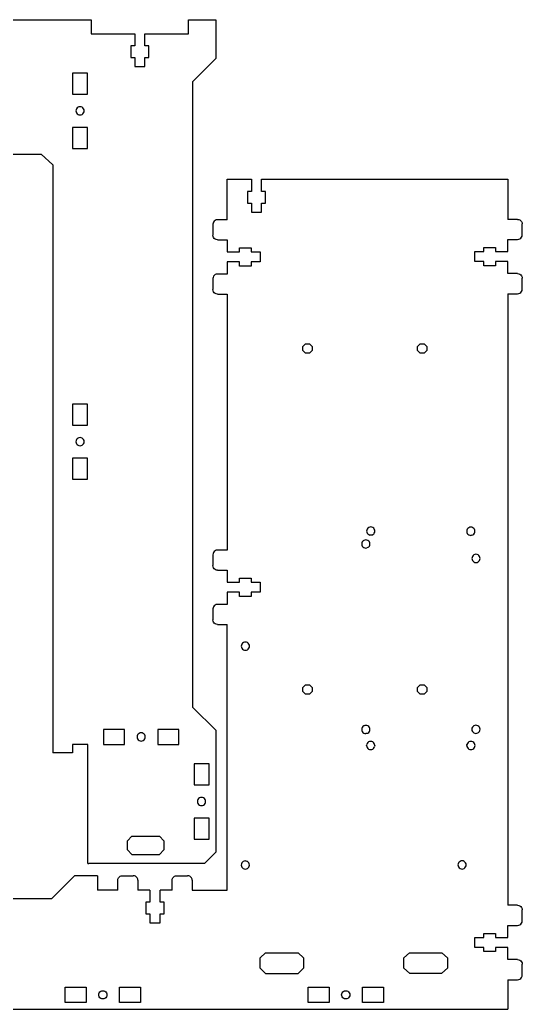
# Model space of a CAD drawing. Extents: x 14 to 551, y 10 to 444.
# Drawn here: x 330.6 to 550.8, y 10.4 to 444.3 of the extents above; entities that cross this region are included whole.
import ezdxf

# ---------------------------------------------------------------- set-up
doc = ezdxf.new("R2010")
doc.units = 0
doc.layers.get('0').update_dxf_attribs({"linetype": 'CONTINUOUS'})

msp = doc.modelspace()

# ---------------------------------------------------------------- linework, layer by layer
at = {"color": 7}
for points in [[(68.145079, 444.274265), (361.894995, 444.274265)], [(361.894995, 444.274265), (361.894995, 438.174265), (380.994976, 438.174265)], [(385.39499, 438.174265), (404.494972, 438.174265), (404.494972, 444.274265)], [(404.494972, 444.274265), (416.494976, 444.274265)], [(416.494976, 444.274265), (416.494976, 427.274265)], [(380.994976, 438.174265), (380.994976, 432.874268)], [(385.39499, 432.874268), (385.39499, 438.174265)], [(380.994976, 432.874268), (379.194991, 432.874268)], [(379.194991, 432.874268), (379.194991, 427.774269)], [(387.195004, 432.874268), (385.39499, 432.874268)], [(387.195004, 427.774269), (387.195004, 432.874268)], [(379.194991, 427.774269), (380.994976, 427.774269)], [(380.994976, 427.774269), (380.994976, 423.82427)], [(385.39499, 423.82427), (385.39499, 427.774269)], [(385.39499, 427.774269), (387.195004, 427.774269)], [(416.494976, 132.774377), (406.494968, 142.774376), (406.494968, 417.274265), (416.494976, 427.274265)], [(353.695, 420.868481), (353.695, 411.668485), (360.294992, 411.668485)], [(360.294992, 420.868481), (353.695, 420.868481)], [(360.294992, 411.668485), (360.294992, 420.868481)], [(380.994976, 423.82427), (385.39499, 423.82427)], [(355.434646, 405.26935), (355.254673, 404.83481), (355.193261, 404.368488)], [(355.193261, 404.368488), (355.254673, 403.902167)], [(355.254673, 403.902167), (355.434646, 403.467626)], [(355.720989, 405.642499), (355.434646, 405.26935)], [(356.094143, 405.928827), (355.720989, 405.642499)], [(356.52868, 406.10882), (356.094143, 405.928827)], [(356.994996, 406.170212), (356.52868, 406.10882)], [(357.461312, 406.10882), (356.994996, 406.170212)], [(357.89585, 405.928827), (357.461312, 406.10882)], [(358.269004, 405.642499), (357.89585, 405.928827)], [(358.555346, 405.26935), (358.269004, 405.642499)], [(358.73532, 404.83481), (358.555346, 405.26935)], [(358.555346, 403.467626), (358.73532, 403.902167)], [(358.796731, 404.368488), (358.73532, 404.83481)], [(358.73532, 403.902167), (358.796731, 404.368488)], [(355.434646, 403.467626), (355.720989, 403.094475)], [(355.720989, 403.094475), (356.094143, 402.808149)], [(356.094143, 402.808149), (356.52868, 402.628154)], [(356.52868, 402.628154), (356.994996, 402.566762)], [(356.994996, 402.566762), (357.461312, 402.628154)], [(357.461312, 402.628154), (357.89585, 402.808149)], [(357.89585, 402.808149), (358.269004, 403.094475)], [(358.269004, 403.094475), (358.555346, 403.467626)], [(360.294992, 397.068492), (353.695, 397.068492)], [(353.695, 397.068492), (353.695, 387.868496)], [(360.294992, 387.868496), (360.294992, 397.068492)], [(353.695, 387.868496), (360.294992, 387.868496)], [(84.99508, 380.669295), (89.995079, 385.332845), (339.995002, 385.332845), (344.994992, 380.669295), (344.994992, 122.783608)], [(421.539049, 374.337065), (432.139062, 374.337065)], [(421.539049, 356.604424), (421.539049, 374.337065)], [(432.139062, 374.337065), (432.139062, 369.037067)], [(436.539047, 374.337064), (544.439009, 374.337066), (544.439009, 356.75947), (544.439009, 356.75947), (544.439009, 356.75947)], [(438.339061, 369.037067), (436.539047, 369.037067), (436.539047, 374.337065)], [(430.339048, 369.037067), (430.339048, 363.937069)], [(432.139062, 369.037067), (430.339048, 369.037067)], [(438.339061, 363.937069), (438.339061, 369.037067)], [(430.339048, 363.937069), (432.139062, 363.937069)], [(432.139062, 363.937069), (432.139062, 359.987069)], [(436.539047, 363.937069), (438.339061, 363.937069)], [(436.539047, 359.987069), (436.539047, 363.937069)], [(417.239055, 356.604424), (416.721403, 356.536276), (416.239029, 356.336477), (415.824839, 356.018638), (415.507001, 355.604426), (415.307187, 355.122063)], [(421.539049, 356.604424), (417.239055, 356.604424)], [(432.139062, 359.987069), (436.539047, 359.987069)], [(548.789013, 356.75947), (544.439009, 356.75947)], [(548.789013, 356.75947), (549.306665, 356.691314), (549.789011, 356.491529), (550.203229, 356.17369), (550.521068, 355.759472), (550.720853, 355.277098), (550.789009, 354.759474)], [(415.307187, 355.122063), (415.239031, 354.604426)], [(415.239031, 354.604426), (415.239031, 349.80443)], [(550.789009, 349.959467), (550.789009, 354.759474)], [(417.239055, 347.804428), (416.721403, 347.872579), (416.239029, 348.072378), (415.824839, 348.390217), (415.507001, 348.804429), (415.307187, 349.286792), (415.239031, 349.80443)], [(417.239055, 347.804428), (421.539049, 347.804428)], [(421.539049, 347.804428), (421.539049, 342.504438)], [(544.439009, 342.659479), (544.439009, 347.959471), (548.789013, 347.959471)], [(548.789013, 347.959471), (549.306665, 348.027628), (549.789011, 348.227413), (550.203229, 348.545252), (550.521068, 348.959469), (550.720853, 349.441843)], [(550.720853, 349.441843), (550.789009, 349.959467)], [(426.839041, 344.304435), (431.939051, 344.304435)], [(426.839041, 342.504438), (426.839041, 344.304435)], [(431.939051, 344.304435), (431.939051, 342.504438)], [(530.089025, 342.659479), (534.039008, 342.659479), (534.039008, 344.459464)], [(534.039008, 344.459464), (539.139017, 344.459464), (539.139017, 342.659479)], [(421.539049, 342.504438), (426.839041, 342.504438)], [(431.939051, 342.504438), (435.889061, 342.504438)], [(435.889061, 342.504438), (435.889061, 338.104433)], [(530.089025, 338.259465), (530.089025, 342.659479)], [(539.139017, 342.659479), (544.439009, 342.659479)], [(421.539049, 338.104433), (421.539049, 332.804435)], [(426.839041, 338.104433), (421.539049, 338.104433)], [(426.839041, 336.304434), (426.839041, 338.104433)], [(431.939051, 338.104433), (431.939051, 336.304434), (426.839041, 336.304434)], [(435.889061, 338.104433), (431.939051, 338.104433)], [(534.039008, 336.45948), (534.039008, 338.259465), (530.089025, 338.259465)], [(539.139017, 338.259465), (539.139017, 336.45948), (534.039008, 336.45948)], [(544.439009, 338.259465), (539.139017, 338.259465)], [(544.439009, 332.959473), (544.439009, 338.259465)], [(415.307187, 331.322074), (415.239031, 330.804435)], [(415.239031, 330.804435), (415.239031, 326.004439)], [(417.239055, 332.804435), (416.721403, 332.736287), (416.239029, 332.536485), (415.824839, 332.218649), (415.507001, 331.804434), (415.307187, 331.322074)], [(421.539049, 332.804435), (417.239055, 332.804435)], [(548.789013, 332.959473), (544.439009, 332.959473)], [(548.789013, 332.959473), (549.306665, 332.891316), (549.789011, 332.691531), (550.203229, 332.373692), (550.521068, 331.959475), (550.720853, 331.477129), (550.789009, 330.959477)], [(550.789009, 326.15947), (550.789009, 330.959477)], [(417.239055, 324.00444), (416.721403, 324.072589), (416.239029, 324.272391), (415.824839, 324.590227), (415.507001, 325.004441), (415.307187, 325.486801), (415.239031, 326.004439)], [(548.789013, 324.159474), (549.306665, 324.22763), (549.789011, 324.427444), (550.203229, 324.745254), (550.521068, 325.159472), (550.720853, 325.641846)], [(550.720853, 325.641846), (550.789009, 326.15947)], [(417.239055, 324.00444), (421.539049, 324.00444)], [(421.539049, 324.00444), (421.539049, 211.737112)], [(544.439009, 324.159474), (548.789013, 324.159474)], [(544.439009, 324.159474), (544.439009, 55.987148), (544.439009, 55.987148)], [(454.647995, 299.304085), (454.647526, 301.016811), (455.858938, 302.227559), (457.571698, 302.228043), (458.782412, 301.016618), (458.782929, 299.303872), (457.57147, 298.09314), (455.858757, 298.09264), (454.647995, 299.304085)], [(504.88355, 299.304085), (504.88308, 301.016811), (506.094493, 302.227559), (507.807253, 302.228043), (509.017967, 301.016618), (509.018484, 299.303872), (507.807025, 298.09314), (506.094311, 298.09264), (504.88355, 299.304085)], [(360.294992, 275.78356), (353.695, 275.78356)], [(353.695, 275.78356), (353.695, 266.583564)], [(360.294992, 266.583564), (360.294992, 275.78356)], [(353.695, 266.583564), (360.294992, 266.583564)], [(355.720989, 260.557577), (355.434646, 260.184429)], [(356.094143, 260.843906), (355.720989, 260.557577)], [(356.52868, 261.023899), (356.094143, 260.843906)], [(356.994996, 261.08529), (356.52868, 261.023899)], [(357.461312, 261.023899), (356.994996, 261.08529)], [(357.89585, 260.843906), (357.461312, 261.023899)], [(358.269004, 260.557577), (357.89585, 260.843906)], [(358.555346, 260.184429), (358.269004, 260.557577)], [(355.254673, 259.749885), (355.193261, 259.283567)], [(355.193261, 259.283567), (355.254673, 258.817245)], [(355.434646, 260.184429), (355.254673, 259.749885)], [(355.254673, 258.817245), (355.434646, 258.382702)], [(355.434646, 258.382702), (355.720989, 258.009554)], [(355.720989, 258.009554), (356.094143, 257.723225)], [(356.094143, 257.723225), (356.52868, 257.543232)], [(356.52868, 257.543232), (356.994996, 257.48184)], [(356.994996, 257.48184), (357.461312, 257.543232)], [(357.461312, 257.543232), (357.89585, 257.723225)], [(357.89585, 257.723225), (358.269004, 258.009554)], [(358.269004, 258.009554), (358.555346, 258.382702)], [(358.73532, 259.749885), (358.555346, 260.184429)], [(358.555346, 258.382702), (358.73532, 258.817245)], [(358.796731, 259.283567), (358.73532, 259.749885)], [(358.73532, 258.817245), (358.796731, 259.283567)], [(353.695, 251.98357), (353.695, 242.783572)], [(360.294992, 251.98357), (353.695, 251.98357)], [(360.294992, 242.783572), (360.294992, 251.98357)], [(353.695, 242.783572), (360.294992, 242.783572)], [(483.142279, 221.3624), (482.856275, 220.989567)], [(483.515038, 221.648508), (483.142279, 221.3624)], [(483.949124, 221.828391), (483.515038, 221.648508)], [(484.414988, 221.889791), (483.949124, 221.828391)], [(484.88088, 221.828524), (484.414988, 221.889791)], [(485.315023, 221.648765), (484.88088, 221.828524)], [(485.687867, 221.362764), (485.315023, 221.648765)], [(485.973984, 220.990013), (485.687867, 221.362764)], [(526.97647, 221.270181), (526.690466, 220.897348)], [(527.349229, 221.556289), (526.97647, 221.270181)], [(527.783315, 221.736172), (527.349229, 221.556289)], [(528.249179, 221.797572), (527.783315, 221.736172)], [(528.715072, 221.736305), (528.249179, 221.797572)], [(529.149214, 221.556546), (528.715072, 221.736305)], [(529.522058, 221.270545), (529.149214, 221.556546)], [(529.808175, 220.897794), (529.522058, 221.270545)], [(482.676527, 220.555416), (482.615257, 220.089532)], [(482.615257, 220.089532), (482.67664, 219.623668)], [(482.856275, 220.989567), (482.676527, 220.555416)], [(482.67664, 219.623668), (482.856529, 219.189568)], [(482.856529, 219.189568), (483.142646, 218.816817)], [(483.142646, 218.816817), (483.515489, 218.530816)], [(483.515489, 218.530816), (483.949632, 218.351058)], [(484.415524, 218.28979), (483.949632, 218.351058)], [(484.881388, 218.35119), (484.415524, 218.28979)], [(484.881388, 218.35119), (485.315474, 218.531073)], [(485.315474, 218.531073), (485.688234, 218.817182)], [(485.688234, 218.817182), (485.974238, 219.190014)], [(486.153844, 220.555913), (485.973984, 220.990013)], [(485.974238, 219.190014), (486.153985, 219.624165)], [(486.215255, 220.090049), (486.153844, 220.555913)], [(486.153985, 219.624165), (486.215255, 220.090049)], [(526.510718, 220.463197), (526.449448, 219.997314)], [(526.449448, 219.997314), (526.51086, 219.531449)], [(526.690466, 220.897348), (526.510718, 220.463197)], [(526.51086, 219.531449), (526.69072, 219.097349)], [(526.69072, 219.097349), (526.976837, 218.724599)], [(526.976837, 218.724599), (527.34968, 218.438597)], [(527.34968, 218.438597), (527.783823, 218.258839)], [(527.783823, 218.258839), (528.249715, 218.197574)], [(528.71558, 218.258974), (528.249715, 218.197574)], [(528.71558, 218.258974), (529.149666, 218.438857)], [(529.149666, 218.438857), (529.522425, 218.724963)], [(529.522425, 218.724963), (529.808429, 219.097795)], [(529.988035, 220.463694), (529.808175, 220.897794)], [(529.808429, 219.097795), (529.988176, 219.531946)], [(530.049446, 219.99783), (529.988035, 220.463694)], [(529.988176, 219.531946), (530.049446, 219.99783)], [(480.535279, 214.873038), (480.474009, 214.407157)], [(480.474009, 214.407157), (480.53542, 213.94129)], [(480.715055, 215.307192), (480.535279, 214.873038)], [(480.53542, 213.94129), (480.715309, 213.50719)], [(481.00103, 215.680025), (480.715055, 215.307192)], [(480.715309, 213.50719), (481.001397, 213.13444)], [(481.151822, 215.821754), (481.00103, 215.680025)], [(481.001397, 213.13444), (481.374241, 212.848441)], [(481.225454, 215.852265), (481.151822, 215.821754)], [(481.37379, 215.96613), (481.225454, 215.852265)], [(481.807904, 216.146013), (481.37379, 215.96613)], [(481.374241, 212.848441), (481.808384, 212.66868)], [(482.273768, 216.207413), (481.807904, 216.146013)], [(481.808384, 212.66868), (482.274276, 212.607415)], [(482.739632, 216.146146), (482.273768, 216.207413)], [(482.274276, 212.607415), (482.74014, 212.668815)], [(483.173803, 215.966387), (482.739632, 216.146146)], [(483.174226, 212.848698), (482.74014, 212.668815)], [(483.546618, 215.680389), (483.173803, 215.966387)], [(483.174226, 212.848698), (483.325018, 212.990427)], [(483.325018, 212.990427), (483.546985, 213.134804)], [(483.832735, 215.307638), (483.546618, 215.680389)], [(483.546985, 213.134804), (483.832989, 213.507636)], [(484.012624, 214.873538), (483.832735, 215.307638)], [(483.832989, 213.507636), (484.012737, 213.94179)], [(484.074007, 214.407671), (484.012624, 214.873538)], [(484.012737, 213.94179), (484.074007, 214.407671)], [(415.307187, 210.254751), (415.239031, 209.737111)], [(415.239031, 209.737111), (415.239031, 204.937117)], [(417.239055, 211.737112), (416.721403, 211.668964), (416.239029, 211.469162), (415.824839, 211.151326), (415.507001, 210.737111), (415.307187, 210.254751)], [(421.539049, 211.737112), (417.239055, 211.737112)], [(528.79844, 208.572362), (528.737198, 208.106481)], [(528.978216, 209.006516), (528.79844, 208.572362)], [(529.26422, 209.379349), (528.978216, 209.006516)], [(529.374202, 209.4807), (529.26422, 209.379349)], [(529.422123, 209.500563), (529.374202, 209.480695)], [(530.071065, 209.845337), (529.63695, 209.665454), (529.422123, 209.500563)], [(530.536929, 209.90674), (530.071065, 209.845337)], [(531.002821, 209.845473), (530.536929, 209.90674)], [(531.809808, 209.379713), (531.436964, 209.665714), (531.002821, 209.845473)], [(532.095896, 209.006962), (531.809808, 209.379713)], [(532.275785, 208.572862), (532.095896, 209.006962)], [(532.337196, 208.106998), (532.275785, 208.572862)], [(417.239055, 202.937116), (416.721403, 203.005264), (416.239029, 203.205066), (415.824839, 203.522902), (415.507001, 203.937116), (415.307187, 204.419477), (415.239031, 204.937117)], [(528.737198, 208.106481), (528.798581, 207.640617)], [(528.798581, 207.640617), (528.97847, 207.206517)], [(528.97847, 207.206517), (529.264586, 206.833764)], [(529.264586, 206.833764), (529.637402, 206.547765)], [(529.637402, 206.547765), (530.071573, 206.368007)], [(530.071573, 206.368007), (530.537437, 206.306739)], [(530.537437, 206.306739), (531.003301, 206.368139)], [(531.003301, 206.368139), (531.437415, 206.548022)], [(531.437415, 206.548022), (531.547397, 206.649374)], [(531.547397, 206.649374), (531.810146, 206.83413)], [(531.810146, 206.83413), (532.09615, 207.206963)], [(532.09615, 207.206963), (532.275926, 207.641114)], [(532.275926, 207.641114), (532.337196, 208.106998)], [(417.239055, 202.937116), (421.539049, 202.937116)], [(421.539049, 202.937116), (421.539049, 197.637123)], [(421.539049, 197.637123), (426.839041, 197.637123)], [(426.839041, 199.437123), (431.939051, 199.437123)], [(426.839041, 197.637123), (426.839041, 199.437123)], [(431.939051, 199.437123), (431.939051, 197.637123)], [(431.939051, 197.637123), (435.889061, 197.637123)], [(435.889061, 197.637123), (435.889061, 193.237118)], [(426.839041, 193.237118), (421.539049, 193.237118)], [(421.539049, 193.237118), (421.539049, 187.937123)], [(426.839041, 191.437122), (426.839041, 193.237118)], [(431.939051, 191.437122), (426.839041, 191.437122)], [(431.939051, 193.237118), (431.939051, 191.437122)], [(435.889061, 193.237118), (431.939051, 193.237118)], [(417.239055, 187.937123), (416.721403, 187.868972), (416.239029, 187.669173), (415.824839, 187.351334), (415.507001, 186.937122), (415.307187, 186.454759)], [(421.539049, 187.937123), (417.239055, 187.937123)], [(415.307187, 186.454759), (415.239031, 185.937121)], [(415.239031, 185.937121), (415.239031, 181.137128)], [(416.239029, 179.405077), (415.824839, 179.722915), (415.507001, 180.137127), (415.307187, 180.61949), (415.239031, 181.137128)], [(417.239055, 179.137127), (416.721403, 179.205275), (416.239029, 179.405077)], [(417.239055, 179.137127), (421.539049, 179.137127)], [(421.539049, 62.637165), (421.539049, 179.137127)], [(427.733178, 170.081473), (427.671936, 169.615589)], [(427.671936, 169.615589), (427.733319, 169.149725)], [(427.912953, 170.515624), (427.733178, 170.081473)], [(428.198957, 170.888457), (427.912953, 170.515624)], [(428.571688, 171.174565), (428.198957, 170.888457)], [(429.005802, 171.354448), (428.571688, 171.174565)], [(429.471667, 171.415848), (429.005802, 171.354448)], [(429.937559, 171.354581), (429.471667, 171.415848)], [(430.371702, 171.174822), (429.937559, 171.354581)], [(430.744545, 170.888821), (430.371702, 171.174822)], [(431.030662, 170.51607), (430.744545, 170.888821)], [(431.210522, 170.08197), (431.030662, 170.51607)], [(431.271934, 169.616106), (431.210522, 170.08197)], [(431.210664, 169.150222), (431.271934, 169.616106)], [(427.733319, 169.149725), (427.913207, 168.715625)], [(427.913207, 168.715625), (428.199324, 168.342874)], [(428.199324, 168.342874), (428.57214, 168.056873)], [(428.57214, 168.056873), (429.00631, 167.877115)], [(429.00631, 167.877115), (429.472175, 167.815847)], [(429.472175, 167.815847), (429.938039, 167.877247)], [(429.938039, 167.877247), (430.372153, 168.05713)], [(430.372153, 168.05713), (430.744912, 168.343239)], [(430.744912, 168.343239), (431.030916, 168.716071)], [(431.030916, 168.716071), (431.210664, 169.150222)], [(454.647994, 149.726316), (454.647525, 151.439041), (455.858937, 152.64979), (457.571697, 152.650274), (458.782411, 151.438848), (458.782928, 149.726103), (457.571469, 148.515371), (455.858756, 148.51487), (454.647994, 149.726316)], [(504.88355, 149.726307), (504.88308, 151.439033), (506.094493, 152.649781), (507.807253, 152.650265), (509.017967, 151.438839), (509.018484, 149.726094), (507.807025, 148.515362), (506.094311, 148.514862), (504.88355, 149.726307)], [(481.343818, 134.649441), (480.971058, 134.363325)], [(481.523537, 134.73947), (481.343818, 134.649441)], [(481.578598, 134.746723), (481.523537, 134.739386)], [(482.243768, 134.890713), (481.777904, 134.82933), (481.578598, 134.746723)], [(482.70966, 134.829443), (482.243768, 134.890713)], [(483.143803, 134.649695), (482.70966, 134.829443)], [(483.516646, 134.363691), (483.143803, 134.649695)], [(529.41916, 134.605387), (529.231256, 134.43484)], [(529.493779, 134.636318), (529.41916, 134.605387)], [(529.604015, 134.720928), (529.493779, 134.636318)], [(530.038101, 134.900817), (529.604015, 134.720928)], [(530.503994, 134.962228), (530.038101, 134.900817)], [(530.969858, 134.900958), (530.503994, 134.962228)], [(531.404, 134.721182), (530.969858, 134.900958)], [(531.776844, 134.435207), (531.404, 134.721182)], [(367.294978, 133.124293), (367.294978, 126.524306), (376.494971, 126.524306), (376.494971, 133.124293), (367.294978, 133.124293)], [(382.054636, 130.290624), (381.993253, 129.824302)], [(382.234638, 130.725164), (382.054636, 130.290624)], [(382.52098, 131.098313), (382.234638, 130.725164)], [(382.894106, 131.384641), (382.52098, 131.098313)], [(383.328672, 131.564634), (382.894106, 131.384641)], [(383.794988, 131.626029), (383.328672, 131.564634)], [(384.261304, 131.564634), (383.794988, 131.626029)], [(384.695841, 131.384641), (384.261304, 131.564634)], [(385.068995, 131.098313), (384.695841, 131.384641)], [(385.35531, 130.725164), (385.068995, 131.098313)], [(385.535311, 130.290624), (385.35531, 130.725164)], [(385.596694, 129.824302), (385.535311, 130.290624)], [(400.294969, 126.524306), (400.294969, 133.124293), (391.094976, 133.124293), (391.094976, 126.524306)], [(416.494976, 132.774377), (416.494976, 79.274379)], [(480.685054, 133.990509), (480.505307, 133.556338), (480.444037, 133.090474), (480.505448, 132.62461)], [(480.505448, 132.62461), (480.685308, 132.190496)], [(480.971058, 134.363325), (480.685054, 133.990509)], [(480.685308, 132.190496), (480.971425, 131.817737)], [(480.971425, 131.817737), (481.344269, 131.531761)], [(481.344269, 131.531761), (481.778412, 131.351985), (482.244304, 131.290715)], [(482.710168, 131.352126), (482.244304, 131.290715)], [(482.710168, 131.352126), (482.889887, 131.442155)], [(482.889887, 131.442155), (483.144254, 131.532015)], [(483.144254, 131.532015), (483.517013, 131.818103)], [(483.802763, 133.990932), (483.516646, 134.363691)], [(483.517013, 131.818103), (483.803017, 132.190947)], [(483.982624, 133.556846), (483.802763, 133.990932)], [(483.803017, 132.190947), (483.982765, 132.62509)], [(484.044035, 133.090982), (483.982624, 133.556846)], [(483.982765, 132.62509), (484.044035, 133.090982)], [(528.765505, 133.627853), (528.704234, 133.161961)], [(528.704234, 133.161961), (528.765646, 132.696097)], [(528.945252, 134.061996), (528.765505, 133.627853)], [(528.765646, 132.696097), (528.945534, 132.261983)], [(529.231256, 134.43484), (528.945252, 134.061996)], [(528.945534, 132.261983), (529.231623, 131.889252)], [(529.231623, 131.889252), (529.604467, 131.603248)], [(529.604467, 131.603248), (530.038609, 131.4235)], [(530.038609, 131.4235), (530.504502, 131.36223), (530.970366, 131.423613)], [(530.970366, 131.423613), (531.404452, 131.603502)], [(531.404452, 131.603502), (531.592355, 131.774077)], [(531.592355, 131.774077), (531.777211, 131.889619)], [(532.062961, 134.062447), (531.776844, 134.435207)], [(531.777211, 131.889619), (532.063215, 132.262434)], [(532.242849, 133.628333), (532.062961, 134.062447)], [(532.063215, 132.262434), (532.242962, 132.696605)], [(532.304233, 133.162469), (532.242849, 133.628333)], [(532.242962, 132.696605), (532.304233, 133.162469)], [(360.394984, 74.283624), (360.394984, 126.474378), (353.64499, 126.474378), (353.64499, 122.783608)], [(381.993253, 129.824302), (382.054636, 129.357984)], [(382.054636, 129.357984), (382.234638, 128.92344)], [(382.234638, 128.92344), (382.52098, 128.550289)], [(382.52098, 128.550289), (382.894106, 128.263963)], [(382.894106, 128.263963), (383.328672, 128.083968)], [(383.328672, 128.083968), (383.794988, 128.022576)], [(383.794988, 128.022576), (384.261304, 128.083968)], [(384.261304, 128.083968), (384.695841, 128.263963)], [(384.695841, 128.263963), (385.068995, 128.550289)], [(385.068995, 128.550289), (385.35531, 128.92344)], [(385.35531, 128.92344), (385.535311, 129.357984)], [(385.535311, 129.357984), (385.596694, 129.824302)], [(391.094976, 126.524306), (400.294969, 126.524306)], [(482.583225, 126.072877), (482.644495, 126.53877)], [(482.583225, 126.072877), (482.644608, 125.607013)], [(482.824242, 126.972912), (482.644495, 126.53877)], [(483.110246, 127.345756), (482.824242, 126.972912)], [(483.483006, 127.631845), (483.110246, 127.345756)], [(483.917092, 127.811733), (483.483006, 127.631845)], [(484.382956, 127.873145), (483.917092, 127.811733)], [(484.848848, 127.811874), (484.382956, 127.873145)], [(485.282991, 127.632127), (484.848848, 127.811874)], [(485.655834, 127.346123), (485.282991, 127.632127)], [(485.941923, 126.973364), (485.655834, 127.346123)], [(486.121812, 126.539278), (485.941923, 126.973364)], [(486.183223, 126.073385), (486.121812, 126.539278)], [(486.183223, 126.073385), (486.121953, 125.607521)], [(526.515121, 126.072877), (526.576363, 126.53877)], [(526.515121, 126.072877), (526.576504, 125.607013)], [(526.756139, 126.972912), (526.576363, 126.53877)], [(527.042143, 127.345756), (526.756139, 126.972912)], [(527.414874, 127.631845), (527.042143, 127.345756)], [(527.848988, 127.811733), (527.414874, 127.631845)], [(528.314852, 127.873145), (527.848988, 127.811733)], [(528.780745, 127.811874), (528.314852, 127.873145)], [(529.214887, 127.632127), (528.780745, 127.811874)], [(529.587731, 127.346123), (529.214887, 127.632127)], [(529.87382, 126.973364), (529.587731, 127.346123)], [(530.053708, 126.539278), (529.87382, 126.973364)], [(530.11512, 126.073385), (530.053708, 126.539278)], [(530.053849, 125.607521), (530.11512, 126.073385)], [(353.64499, 122.783608), (344.994992, 122.783608)], [(482.644608, 125.607013), (482.824496, 125.172927)], [(482.824496, 125.172927), (483.110613, 124.800168)], [(483.110613, 124.800168), (483.483457, 124.514164)], [(483.483457, 124.514164), (483.9176, 124.334417)], [(483.9176, 124.334417), (484.383464, 124.273146)], [(484.383464, 124.273146), (484.849328, 124.33453)], [(484.849328, 124.33453), (485.283442, 124.514418)], [(485.283442, 124.514418), (485.656201, 124.800535)], [(485.656201, 124.800535), (485.942205, 125.173351)], [(485.942205, 125.173351), (486.121953, 125.607521)], [(526.576504, 125.607013), (526.756393, 125.172927)], [(526.756393, 125.172927), (527.04251, 124.800168)], [(527.04251, 124.800168), (527.415325, 124.514164)], [(527.415325, 124.514164), (527.849496, 124.334417)], [(527.849496, 124.334417), (528.31536, 124.273146)], [(528.31536, 124.273146), (528.781224, 124.33453)], [(528.781224, 124.33453), (529.215339, 124.514418)], [(529.215339, 124.514418), (529.588098, 124.800535)], [(529.588098, 124.800535), (529.874074, 125.173351)], [(529.874074, 125.173351), (530.053849, 125.607521)], [(413.544992, 118.024309), (406.944971, 118.024309)], [(406.944971, 118.024309), (406.944971, 108.824313)], [(413.544992, 108.824313), (413.544992, 118.024309)], [(406.944971, 108.824313), (413.544992, 108.824313)], [(408.504644, 101.990638), (408.443261, 101.524316)], [(408.443261, 101.524316), (408.504644, 101.057995)], [(408.684645, 102.425178), (408.504644, 101.990638)], [(408.504644, 101.057995), (408.684645, 100.623452)], [(408.97096, 102.798327), (408.684645, 102.425178)], [(408.684645, 100.623452), (408.97096, 100.250303)], [(409.344114, 103.084655), (408.97096, 102.798327)], [(408.97096, 100.250303), (409.344114, 99.963978)], [(409.778652, 103.264648), (409.344114, 103.084655)], [(409.344114, 99.963978), (409.778652, 99.783982)], [(410.244967, 103.32604), (409.778652, 103.264648)], [(409.778652, 99.783982), (410.244967, 99.72259)], [(410.711311, 103.264648), (410.244967, 103.32604)], [(410.244967, 99.72259), (410.711311, 99.783982)], [(411.145849, 103.084655), (410.711311, 103.264648)], [(410.711311, 99.783982), (411.145849, 99.963978)], [(411.519003, 102.798327), (411.145849, 103.084655)], [(411.145849, 99.963978), (411.519003, 100.250303)], [(411.805318, 102.425178), (411.519003, 102.798327)], [(411.519003, 100.250303), (411.805318, 100.623452)], [(411.985319, 101.990638), (411.805318, 102.425178)], [(411.805318, 100.623452), (411.985319, 101.057995)], [(412.046702, 101.524316), (411.985319, 101.990638)], [(411.985319, 101.057995), (412.046702, 101.524316)], [(406.944971, 94.22432), (406.944971, 85.024321)], [(413.544992, 94.22432), (406.944971, 94.22432)], [(413.544992, 85.024321), (413.544992, 94.22432)], [(379.74699, 86.311198), (377.746994, 84.311199)], [(377.746994, 80.311202), (377.746994, 84.311199)], [(379.74699, 86.311198), (391.742958, 86.311198)], [(393.742954, 84.311199), (391.742958, 86.311198)], [(393.742954, 84.311199), (393.742954, 80.311202)], [(406.944971, 85.024321), (413.544992, 85.024321)], [(377.746994, 80.311202), (379.74699, 78.3112)], [(379.74699, 78.3112), (391.742958, 78.3112)], [(391.742958, 78.3112), (393.742954, 80.311202)], [(416.494976, 79.274379), (411.494986, 74.274381)], [(360.394984, 74.283624), (360.794977, 74.274367)], [(411.494986, 74.274381), (360.794977, 74.274381)], [(427.709189, 74.124992), (427.647918, 73.659128)], [(427.888964, 74.559163), (427.709189, 74.124992)], [(428.174968, 74.931978), (427.888964, 74.559163)], [(428.547699, 75.218095), (428.174968, 74.931978)], [(428.981814, 75.397984), (428.547699, 75.218095)], [(429.447678, 75.459367), (428.981814, 75.397984)], [(429.447678, 75.459367), (429.913542, 75.398097)], [(430.347713, 75.218349), (429.913542, 75.398097)], [(430.720556, 74.932345), (430.347713, 75.218349)], [(431.006645, 74.559586), (430.720556, 74.932345)], [(431.186534, 74.1255), (431.006645, 74.559586)], [(431.247945, 73.659636), (431.186534, 74.1255)], [(522.702254, 74.168567), (522.640983, 73.702703)], [(522.882029, 74.602738), (522.702254, 74.168567)], [(523.168005, 74.975553), (522.882029, 74.602738)], [(523.540764, 75.26167), (523.168005, 74.975553)], [(523.974878, 75.441559), (523.540764, 75.26167)], [(524.440743, 75.502942), (523.974878, 75.441559)], [(524.906607, 75.4417), (524.440743, 75.502942)], [(525.340778, 75.261924), (524.906607, 75.4417)], [(525.713593, 74.97592), (525.340778, 75.261924)], [(525.99971, 74.603161), (525.713593, 74.97592)], [(526.179598, 74.169075), (525.99971, 74.603161)], [(526.240982, 73.703211), (526.179598, 74.169075)], [(427.647918, 73.659128), (427.70933, 73.193264)], [(427.70933, 73.193264), (427.889218, 72.759149)], [(427.889218, 72.759149), (428.175307, 72.38639)], [(428.175307, 72.38639), (428.548151, 72.100415)], [(428.548151, 72.100415), (428.982293, 71.920639)], [(428.982293, 71.920639), (429.448186, 71.859369)], [(429.448186, 71.859369), (429.91405, 71.92078)], [(429.91405, 71.92078), (430.348164, 72.100669)], [(430.348164, 72.100669), (430.720923, 72.386757)], [(430.720923, 72.386757), (431.006927, 72.759601)], [(431.006927, 72.759601), (431.186675, 73.193743)], [(431.186675, 73.193743), (431.247945, 73.659636)], [(522.640983, 73.702703), (522.702395, 73.236839)], [(522.702395, 73.236839), (522.882283, 72.802725)], [(522.882283, 72.802725), (523.168372, 72.429965)], [(523.168372, 72.429965), (523.541216, 72.14399)], [(523.541216, 72.14399), (523.975358, 71.964214)], [(523.975358, 71.964214), (524.441251, 71.902944)], [(524.441251, 71.902944), (524.907115, 71.964355)], [(524.907115, 71.964355), (525.341229, 72.144244)], [(525.341229, 72.144244), (525.71396, 72.430332)], [(525.71396, 72.430332), (525.999964, 72.803176)], [(525.999964, 72.803176), (526.179711, 73.237319)], [(526.179711, 73.237319), (526.240982, 73.703211)], [(224.539104, 68.937155), (234.539113, 58.937147), (344.595789, 58.937147), (354.595797, 68.937155)], [(364.595777, 68.937155), (354.595797, 68.937155)], [(364.595777, 68.937155), (364.595777, 62.637165)], [(373.53906, 66.987141), (373.607217, 67.504793), (373.807002, 67.987167), (374.124841, 68.401356), (374.539058, 68.719195), (375.021433, 68.919008)], [(373.53906, 62.637165), (373.53906, 66.987141)], [(375.021433, 68.919008), (375.539056, 68.987165)], [(375.539056, 68.987165), (380.339064, 68.987165)], [(382.33906, 66.987141), (382.270903, 67.504793), (382.071118, 67.987167), (381.753279, 68.401356), (381.339062, 68.719195), (380.856688, 68.919008), (380.339064, 68.987165)], [(382.33906, 66.987141), (382.33906, 62.637165)], [(397.339058, 66.987141), (397.407186, 67.504793), (397.607, 67.987167), (397.924838, 68.401356), (398.339056, 68.719195), (398.821402, 68.919008)], [(397.339058, 62.637165), (397.339058, 66.987141)], [(398.821402, 68.919008), (399.339054, 68.987165)], [(399.339054, 68.987165), (404.139033, 68.987165)], [(406.139057, 66.987141), (406.070901, 67.504793), (405.871087, 67.987167), (405.553249, 68.401356), (405.139031, 68.719195), (404.656685, 68.919008), (404.139033, 68.987165)], [(406.139057, 66.987141), (406.139057, 62.637165)], [(373.53906, 62.637165), (364.595777, 62.637165)], [(387.639052, 62.637165), (382.33906, 62.637165)], [(387.639052, 62.637165), (387.639052, 57.337144)], [(392.039066, 57.337144), (392.039066, 62.637165)], [(397.339058, 62.637165), (392.039066, 62.637165)], [(406.139057, 62.637165), (421.539049, 62.637165)], [(387.639052, 57.337144), (385.839039, 57.337144)], [(385.839039, 57.337144), (385.839039, 52.237163)], [(393.839051, 57.337144), (392.039066, 57.337144)], [(393.839051, 52.237163), (393.839051, 57.337144)], [(385.839039, 52.237163), (387.639052, 52.237163)], [(387.639052, 52.237163), (387.639052, 48.287153)], [(392.039066, 48.287153), (392.039066, 52.237163)], [(392.039066, 52.237163), (393.839051, 52.237163)], [(548.789013, 55.987163), (544.439009, 55.987163)], [(548.789013, 55.987163), (549.306665, 55.919006), (549.789011, 55.719221), (550.203229, 55.401382), (550.521068, 54.987165), (550.720853, 54.50479), (550.789009, 53.987167)], [(550.789009, 49.187159), (550.789009, 53.987167)], [(387.639052, 48.287153), (392.039066, 48.287153)], [(548.789013, 47.187163), (549.306665, 47.25532), (549.789011, 47.455105), (550.203229, 47.772944), (550.521068, 48.187161), (550.720853, 48.669535)], [(550.720853, 48.669535), (550.789009, 49.187159)], [(530.089025, 41.887171), (534.039008, 41.887171), (534.039008, 43.687156)], [(534.039008, 43.687156), (539.139017, 43.687156), (539.139017, 41.887171)], [(544.439009, 41.887171), (544.439009, 47.187163), (548.789013, 47.187163)], [(530.089025, 37.487157), (530.089025, 41.887171)], [(539.139017, 41.887171), (544.439009, 41.887171)], [(438.336323, 35.157162), (435.956343, 32.897154)], [(438.336323, 35.157162), (452.611518, 35.157162)], [(454.991526, 32.897154), (452.611518, 35.157162)], [(501.357697, 35.22222), (498.977717, 32.962212)], [(501.357697, 35.22222), (515.632892, 35.22222)], [(518.0129, 32.962212), (515.632892, 35.22222)], [(534.039008, 35.687172), (534.039008, 37.487157), (530.089025, 37.487157)], [(539.139017, 37.487157), (539.139017, 35.687172), (534.039008, 35.687172)], [(544.439009, 37.487157), (539.139017, 37.487157)], [(544.439009, 32.187165), (544.439009, 37.487157)], [(435.956343, 28.377168), (435.956343, 32.897154)], [(454.991526, 32.897154), (454.991526, 28.377168)], [(498.977717, 28.442226), (498.977717, 32.962212)], [(518.0129, 32.962212), (518.0129, 28.442226)], [(548.789013, 32.187165), (544.439009, 32.187165)], [(548.789013, 32.187165), (549.306665, 32.119008), (549.789011, 31.919223), (550.203229, 31.601385), (550.521068, 31.187167), (550.720853, 30.704821), (550.789009, 30.187169)], [(435.956343, 28.377168), (438.336323, 26.117161)], [(438.336323, 26.117161), (452.611518, 26.117161), (454.991526, 28.377168)], [(498.977717, 28.442226), (501.357697, 26.182218)], [(501.357697, 26.182218), (515.632892, 26.182218), (518.0129, 28.442226)], [(550.789009, 25.387162), (550.789009, 30.187169)], [(544.439009, 23.387166), (548.789013, 23.387166)], [(544.439009, 23.387166), (544.439009, 10.437173)], [(548.789013, 23.387166), (549.306665, 23.455322), (549.789011, 23.655136), (550.203229, 23.972946), (550.521068, 24.387164), (550.720853, 24.869538)], [(550.720853, 24.869538), (550.789009, 25.387162)], [(350.489068, 20.037188), (359.689061, 20.037188)], [(350.489068, 13.437167), (350.489068, 20.03716)], [(359.689061, 20.037188), (359.689061, 13.437167)], [(365.187343, 16.737163), (365.248726, 17.203479), (365.428728, 17.638045)], [(365.428728, 17.638045), (365.715042, 18.011171)], [(365.715042, 18.011171), (366.088196, 18.297514)], [(366.088196, 18.297514), (366.522734, 18.477515)], [(366.522734, 18.477515), (366.98905, 18.538898)], [(366.98905, 18.538898), (367.455394, 18.477515)], [(367.455394, 18.477515), (367.889931, 18.297514)], [(367.889931, 18.297514), (368.263085, 18.011171)], [(368.263085, 18.011171), (368.5494, 17.638045)], [(368.5494, 17.638045), (368.729401, 17.203479)], [(374.289066, 20.037188), (383.489059, 20.037188)], [(374.289066, 13.437167), (374.289066, 20.03716)], [(383.489059, 20.037188), (383.489059, 13.437167)], [(456.939057, 20.037188), (466.13905, 20.037188)], [(456.939057, 13.437167), (456.939057, 20.03716)], [(466.13905, 20.037188), (466.13905, 13.437167)], [(471.698715, 17.203479), (471.878688, 17.638045)], [(471.878688, 17.638045), (472.165031, 18.011171)], [(472.165031, 18.011171), (472.538185, 18.297514), (472.972723, 18.477515)], [(472.972723, 18.477515), (473.439038, 18.538898)], [(473.439038, 18.538898), (473.905354, 18.477515)], [(473.905354, 18.477515), (474.339892, 18.297514)], [(474.339892, 18.297514), (474.713046, 18.011171)], [(474.713046, 18.011171), (474.999389, 17.638045)], [(474.999389, 17.638045), (475.179362, 17.203479)], [(480.739027, 20.037188), (489.93902, 20.037188)], [(480.739027, 13.437167), (480.739027, 20.03716)], [(489.93902, 20.037188), (489.93902, 13.437167)], [(359.689061, 13.437167), (350.489068, 13.437167)], [(365.248726, 16.270848), (365.187343, 16.737163)], [(365.428728, 15.83631), (365.248726, 16.270848)], [(366.522734, 14.99684), (366.088196, 15.176841), (365.715042, 15.463156), (365.428728, 15.83631)], [(366.98905, 14.935457), (366.522734, 14.99684)], [(368.263085, 15.463156), (367.889931, 15.176841), (367.455394, 14.99684), (366.98905, 14.935457)], [(368.5494, 15.83631), (368.263085, 15.463156)], [(368.729401, 17.203479), (368.790784, 16.737163), (368.729401, 16.270848), (368.5494, 15.83631)], [(383.489059, 13.437167), (374.289066, 13.437167)], [(466.13905, 13.437167), (456.939057, 13.437167)], [(471.637304, 16.737163), (471.698715, 17.203479)], [(471.698715, 16.270848), (471.637304, 16.737163)], [(471.878688, 15.83631), (471.698715, 16.270848)], [(472.165031, 15.463156), (471.878688, 15.83631)], [(472.538185, 15.176841), (472.165031, 15.463156)], [(472.972723, 14.99684), (472.538185, 15.176841)], [(473.439038, 14.935457), (472.972723, 14.99684)], [(473.905354, 14.99684), (473.439038, 14.935457)], [(474.713046, 15.463156), (474.339892, 15.176841), (473.905354, 14.99684)], [(474.999389, 15.83631), (474.713046, 15.463156)], [(475.179362, 16.270848), (474.999389, 15.83631)], [(475.179362, 17.203479), (475.240773, 16.737163)], [(475.240773, 16.737163), (475.179362, 16.270848)], [(489.93902, 13.437167), (480.739027, 13.437167)], [(214.539096, 10.437173), (544.439009, 10.437173)]]:
    msp.add_lwpolyline(points, dxfattribs=at)

doc.saveas('drawing.dxf')
